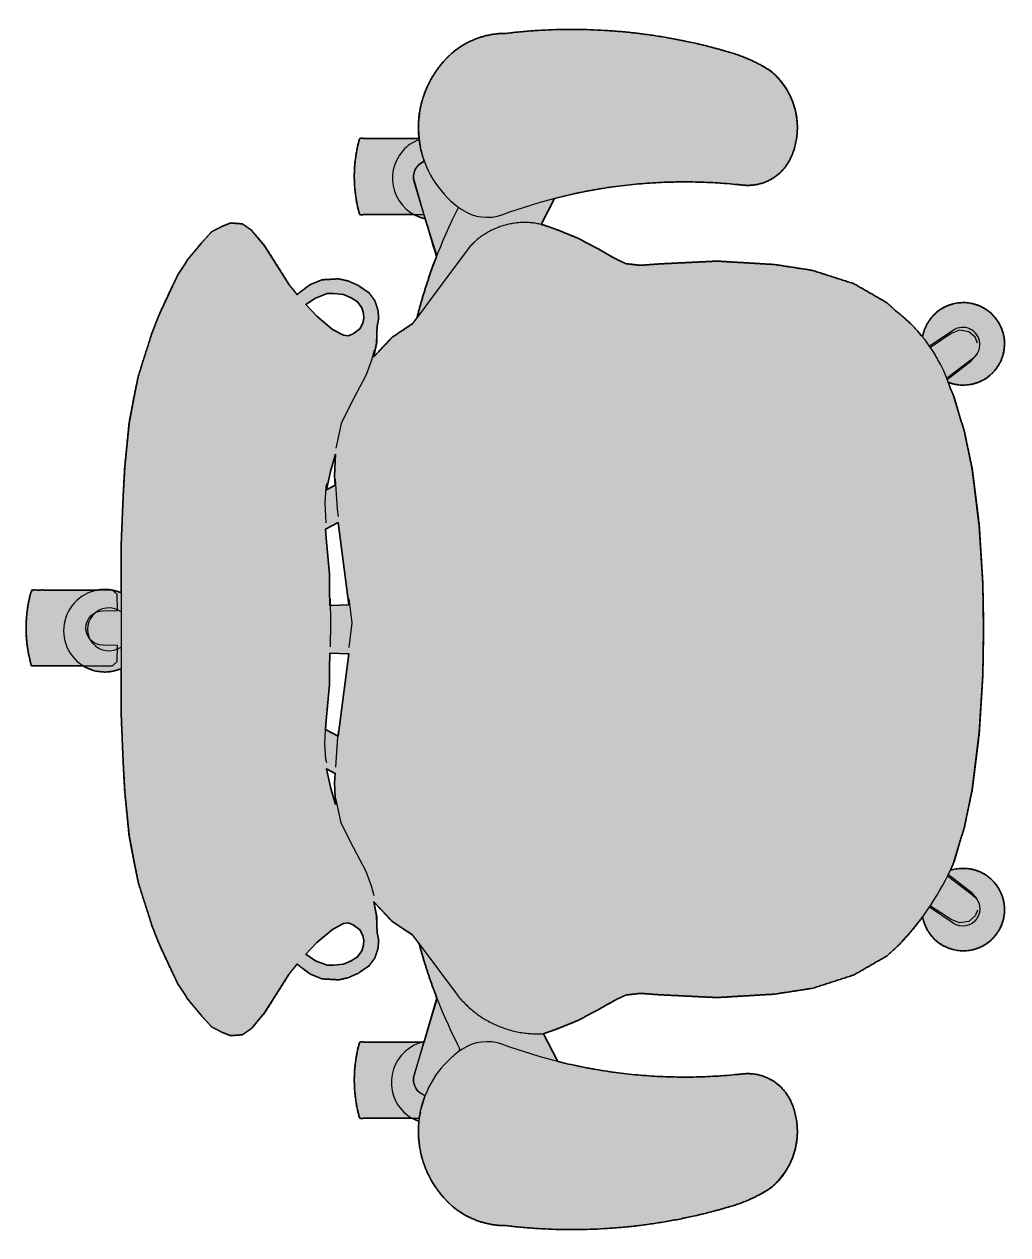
# Model space of a CAD drawing. Header units: millimetres. Extents: x 0 to 2114, y 0 to 2343.
# Drawn here: x 1297 to 1954, y 150 to 959 of the extents above; entities that cross this region are included whole.
import ezdxf

# ---------------------------------------------------------------- set-up
doc = ezdxf.new("R2010")
doc.units = ezdxf.units.MM
doc.layers.add('Blocks', color=7, linetype='Continuous')
doc.layers.add('Blocks$Fill', color=7, linetype='Continuous', true_color=0xffffff)
doc.layers.add('Blocks$Inner', color=7, linetype='Continuous', lineweight=25, true_color=0x007f00)
doc.layers.add('Blocks$Outline', color=7, linetype='Continuous', lineweight=35, true_color=0xff3f3f)

# ---------------------------------------------------------------- blocks, each defined once
blk = doc.blocks.new('Mirra 2 Office Chair Top')
at = {"layer": 'Blocks$Fill'}
h = blk.add_hatch(color=256, dxfattribs=at)
h.paths.add_polyline_path([(251.79, 51.33), (259.48, 53.21), (267.22, 54.92), (275, 56.46), (282.82, 57.82), (290.68, 59), (298.56, 60), (306.46, 60.83), (314.38, 61.48), (322.3, 61.94), (330.22, 62.23), (338.14, 62.34), (346.06, 62.27), (353.95, 62.02), (361.82, 61.59), (369.67, 60.99), (377.48, 60.21), (378.06, 60.15), (378.65, 60.1), (379.25, 60.07), (379.85, 60.04), (380.45, 60.02), (381.05, 60.02), (381.66, 60.03), (382.28, 60.05), (382.89, 60.08), (383.51, 60.12), (384.12, 60.18), (384.74, 60.25), (385.36, 60.33), (385.99, 60.42), (386.61, 60.52), (387.23, 60.64), (387.85, 60.77), (388.47, 60.92), (389.09, 61.08), (389.71, 61.25), (390.32, 61.43), (390.93, 61.62), (391.54, 61.83), (392.15, 62.05), (392.75, 62.29), (393.35, 62.54), (393.95, 62.79), (394.54, 63.07), (395.12, 63.35), (395.7, 63.65), (396.27, 63.95), (396.84, 64.27), (397.4, 64.6), (397.95, 64.95), (398.5, 65.3), (399.04, 65.66), (399.57, 66.04), (400.09, 66.43), (400.6, 66.82), (401.11, 67.23), (401.6, 67.64), (402.09, 68.06), (402.56, 68.5), (403.03, 68.94), (403.49, 69.39), (403.93, 69.85), (404.37, 70.31), (404.79, 70.78), (405.2, 71.26), (405.61, 71.75), (406, 72.24), (406.38, 72.74), (406.75, 73.24), (407.1, 73.75), (407.45, 74.26), (407.78, 74.77), (408.11, 75.29), (408.42, 75.82), (408.72, 76.34), (409, 76.87), (409.28, 77.41), (409.55, 77.94), (409.8, 78.48), (410.04, 79.01), (410.4, 79.86), (410.75, 80.71), (411.08, 81.58), (411.4, 82.46), (411.7, 83.35), (411.99, 84.25), (412.26, 85.16), (412.51, 86.07), (412.75, 87), (412.97, 87.94), (413.18, 88.89), (413.36, 89.84), (413.53, 90.8), (413.68, 91.77), (413.8, 92.74), (413.91, 93.72), (414.01, 94.71), (414.08, 95.7), (414.13, 96.69), (414.16, 97.69), (414.17, 98.69), (414.16, 99.7), (414.13, 100.7), (414.07, 101.71), (414, 102.71), (413.91, 103.72), (413.8, 104.72), (413.66, 105.73), (413.5, 106.73), (413.33, 107.73), (413.13, 108.73), (412.91, 109.72), (412.67, 110.7), (412.41, 111.68), (412.14, 112.66), (411.84, 113.63), (411.52, 114.59), (411.18, 115.54), (410.82, 116.49), (410.45, 117.43), (410.05, 118.35), (409.64, 119.27), (409.21, 120.18), (408.76, 121.07), (408.29, 121.95), (407.81, 122.83), (407.32, 123.69), (406.8, 124.53), (406.27, 125.36), (405.73, 126.18), (405.17, 126.99), (404.6, 127.78), (404.02, 128.56), (403.42, 129.32), (402.81, 130.06), (402.19, 130.79), (401.56, 131.51), (400.92, 132.21), (400.26, 132.89), (399.6, 133.55), (398.93, 134.2), (398.25, 134.84), (397.57, 135.45), (396.87, 136.05), (395.38, 137.04), (393.86, 138), (392.33, 138.93), (390.78, 139.83), (389.21, 140.71), (387.63, 141.55), (386.03, 142.37), (384.41, 143.16), (382.78, 143.91), (381.13, 144.64), (379.48, 145.33), (377.81, 146), (376.13, 146.63), (374.44, 147.23), (372.74, 147.8), (371.03, 148.33), (361.87, 150.98), (352.62, 153.4), (343.29, 155.59), (333.9, 157.53), (324.44, 159.23), (314.94, 160.69), (305.39, 161.9), (295.81, 162.87), (286.21, 163.58), (276.6, 164.05), (266.98, 164.26), (257.37, 164.23), (247.78, 163.94), (238.22, 163.41), (228.69, 162.63), (219.21, 161.61), (217.91, 161.61), (216.61, 161.57), (215.31, 161.5), (214, 161.39), (212.69, 161.26), (211.38, 161.09), (210.07, 160.89), (208.77, 160.66), (207.46, 160.4), (206.16, 160.1), (204.87, 159.77), (203.58, 159.41), (202.3, 159.02), (201.02, 158.59), (199.76, 158.14), (198.51, 157.65), (197.27, 157.13), (196.05, 156.58), (194.84, 156), (193.64, 155.4), (192.47, 154.76), (191.31, 154.1), (190.16, 153.41), (189.04, 152.69), (187.94, 151.95), (186.86, 151.18), (185.8, 150.39), (184.77, 149.58), (183.76, 148.75), (182.77, 147.89), (181.81, 147.02), (180.87, 146.12), (179.6, 144.85), (178.35, 143.53), (177.14, 142.17), (175.95, 140.76), (174.8, 139.32), (173.68, 137.84), (172.6, 136.32), (171.56, 134.76), (170.56, 133.17), (169.6, 131.55), (168.69, 129.89), (167.82, 128.2), (167, 126.49), (166.22, 124.75), (165.5, 122.98), (164.82, 121.19), (164.2, 119.38), (163.63, 117.56), (163.11, 115.72), (162.65, 113.86), (162.23, 112), (161.88, 110.12), (161.58, 108.24), (161.33, 106.36), (161.14, 104.47), (161, 102.59), (160.91, 100.71), (160.88, 98.83), (160.91, 96.97), (160.98, 95.11), (161.11, 93.26), (161.28, 91.43), (121.58, 91.43), (120.76, 88.35), (120.05, 85.23), (119.44, 82.07), (118.94, 78.89), (118.55, 75.68), (118.27, 72.45), (118.1, 69.22), (118.04, 65.97), (118.1, 62.73), (118.27, 59.5), (118.55, 56.27), (118.94, 53.06), (119.44, 49.88), (120.05, 46.72), (120.76, 43.6), (121.58, 40.52), (157.92, 40.52), (158.38, 40.28), (158.84, 40.04), (159.3, 39.81), (159.76, 39.59), (160.23, 39.39), (160.7, 39.19), (161.17, 39), (161.64, 38.82), (162.12, 38.64), (162.59, 38.48), (163.07, 38.33), (163.55, 38.18), (164.02, 38.05), (164.5, 37.92), (164.98, 37.81), (165.46, 37.7), (172.95, 12.48), (169.26, 2.44), (165.88, -7.69), (162.8, -17.92), (160.04, -28.22), (156.77, -32.6), (143.25, -41.57), (131.08, -54.53), (132.99, -45.35), (133.27, -34.46), (134.35, -28.93), (133.92, -23.5), (131.75, -16.88), (128.14, -12.08), (120.33, -6.68), (113.79, -3.81), (107.5, -2.45), (96.48, -3.11), (88.67, -6.25), (86.63, -7.83), (79.81, -12.95), (74.34, -5.97), (58.11, 19.69), (49.55, 29.87), (43.21, 34.29), (35.39, 34.88), (29.78, 32.67), (22.7, 28.98), (16.19, 21.88), (6.87, 10.62), (0, 0), (-4.66, -9.71), (-12.44, -26.54), (-17.19, -38.69), (-26.29, -67.43), (-29.38, -82.53), (-32.48, -99.08), (-35.36, -128.04), (-36.43, -148.07), (-37.71, -179.18), (-37.85, -205.39), (-37.83, -212.28), (-38.49, -212.01), (-39.15, -211.76), (-39.83, -211.52), (-40.52, -211.3), (-41.21, -211.1), (-41.92, -210.91), (-42.63, -210.74), (-43.35, -210.59), (-43.47, -210.47), (-44.03, -210.47), (-44.59, -210.38), (-45.16, -210.3), (-45.73, -210.23), (-46.31, -210.18), (-46.88, -210.14), (-47.46, -210.11), (-48.04, -210.09), (-48.62, -210.08), (-49.2, -210.09), (-49.78, -210.1), (-50.36, -210.13), (-50.94, -210.18), (-51.52, -210.23), (-52.09, -210.3), (-52.67, -210.38), (-53.24, -210.47), (-97.62, -210.47), (-98.06, -212), (-98.47, -213.53), (-98.86, -215.08), (-99.22, -216.64), (-99.55, -218.21), (-99.85, -219.79), (-100.13, -221.37), (-100.37, -222.97), (-100.59, -224.56), (-100.78, -226.17), (-100.94, -227.78), (-101.07, -229.39), (-101.18, -231), (-101.25, -232.62), (-101.29, -234.24), (-101.31, -235.86), (-101.29, -237.48), (-101.25, -239.1), (-101.18, -240.72), (-101.07, -242.34), (-100.94, -243.95), (-100.78, -245.56), (-100.59, -247.16), (-100.37, -248.76), (-100.13, -250.35), (-99.85, -251.94), (-99.55, -253.51), (-99.22, -255.08), (-98.86, -256.64), (-98.47, -258.19), (-98.06, -259.73), (-97.62, -261.26), (-63, -261.26), (-62.32, -261.66), (-61.62, -262.05), (-60.9, -262.42), (-60.17, -262.77), (-59.43, -263.09), (-58.67, -263.4), (-57.91, -263.69), (-57.13, -263.95), (-56.34, -264.2), (-55.54, -264.41), (-54.73, -264.61), (-53.92, -264.78), (-53.1, -264.93), (-52.27, -265.05), (-51.44, -265.15), (-50.61, -265.22), (-49.78, -265.27), (-48.95, -265.29), (-48.11, -265.29), (-47.28, -265.26), (-46.45, -265.21), (-45.63, -265.13), (-44.81, -265.03), (-44, -264.9), (-43.19, -264.75), (-42.4, -264.58), (-41.61, -264.38), (-40.83, -264.17), (-40.06, -263.93), (-39.31, -263.67), (-38.57, -263.39), (-37.84, -263.09), (-37.71, -294.33), (-36.43, -325.44), (-35.36, -345.48), (-32.48, -374.43), (-29.38, -390.99), (-26.29, -406.09), (-17.19, -434.83), (-12.44, -446.97), (-4.66, -463.8), (0, -473.52), (6.87, -484.13), (16.19, -495.4), (22.7, -502.5), (29.78, -506.18), (35.39, -508.39), (43.21, -507.8), (49.55, -503.38), (58.11, -493.21), (74.34, -467.55), (79.81, -460.57), (86.63, -465.69), (88.67, -467.26), (96.48, -470.41), (107.5, -471.07), (113.79, -469.71), (120.33, -466.84), (128.14, -461.44), (131.75, -456.63), (133.92, -450.01), (134.35, -444.59), (133.27, -439.05), (132.99, -428.17), (131.08, -418.99), (143.25, -431.95), (156.77, -440.91), (161.35, -447.05), (161.43, -447.17), (164.03, -456.32), (166.87, -465.42), (169.96, -474.44), (173.29, -483.37), (164.64, -512.49), (163.87, -512.67), (121.58, -512.67), (120.76, -515.75), (120.05, -518.87), (119.44, -522.03), (118.94, -525.21), (118.55, -528.42), (118.27, -531.64), (118.1, -534.88), (118.04, -538.12), (118.1, -541.36), (118.27, -544.6), (118.55, -547.82), (118.94, -551.03), (119.44, -554.22), (120.05, -557.37), (120.76, -560.49), (121.58, -563.58), (156.71, -563.58), (157.26, -563.87), (157.82, -564.15), (158.38, -564.41), (158.94, -564.66), (159.51, -564.9), (160.09, -565.12), (160.66, -565.33), (161.24, -565.52), (161.08, -567.34), (160.96, -569.18), (160.9, -571.03), (160.89, -572.88), (160.92, -574.75), (161.02, -576.62), (161.16, -578.49), (161.36, -580.36), (161.61, -582.23), (161.92, -584.1), (162.28, -585.96), (162.7, -587.82), (163.16, -589.66), (163.69, -591.49), (164.26, -593.3), (164.88, -595.09), (165.56, -596.87), (166.28, -598.62), (167.06, -600.35), (167.88, -602.05), (168.74, -603.73), (169.66, -605.38), (170.61, -606.99), (171.61, -608.57), (172.64, -610.12), (173.72, -611.62), (174.83, -613.1), (175.98, -614.53), (177.16, -615.92), (178.36, -617.28), (179.6, -618.59), (180.87, -619.86), (181.81, -620.75), (182.77, -621.63), (183.76, -622.48), (184.77, -623.32), (185.8, -624.13), (186.86, -624.92), (187.94, -625.68), (189.04, -626.43), (190.16, -627.14), (191.31, -627.83), (192.47, -628.5), (193.64, -629.13), (194.84, -629.74), (196.05, -630.32), (197.27, -630.87), (198.51, -631.38), (199.76, -631.87), (201.02, -632.33), (202.3, -632.75), (203.58, -633.15), (204.87, -633.51), (206.16, -633.84), (207.46, -634.13), (208.77, -634.4), (210.07, -634.63), (211.38, -634.83), (212.69, -634.99), (214, -635.13), (215.31, -635.23), (216.61, -635.3), (217.91, -635.34), (219.21, -635.35), (228.69, -636.37), (238.22, -637.14), (247.78, -637.68), (257.37, -637.96), (266.98, -638), (276.6, -637.78), (286.21, -637.32), (295.81, -636.6), (305.39, -635.64), (314.94, -634.43), (324.44, -632.97), (333.9, -631.26), (343.29, -629.32), (352.62, -627.14), (361.87, -624.72), (371.03, -622.07), (372.74, -621.53), (374.44, -620.96), (376.13, -620.36), (377.81, -619.73), (379.48, -619.07), (381.13, -618.37), (382.78, -617.65), (384.41, -616.89), (386.03, -616.1), (387.63, -615.29), (389.21, -614.44), (390.78, -613.57), (392.33, -612.66), (393.86, -611.73), (395.38, -610.77), (396.87, -609.79), (397.57, -609.19), (398.25, -608.57), (398.93, -607.94), (399.6, -607.29), (400.26, -606.62), (400.92, -605.94), (401.56, -605.24), (402.19, -604.53), (402.81, -603.8), (403.42, -603.05), (404.02, -602.29), (404.6, -601.51), (405.17, -600.72), (405.73, -599.92), (406.27, -599.1), (406.8, -598.27), (407.32, -597.42), (407.81, -596.56), (408.29, -595.69), (408.76, -594.81), (409.21, -593.91), (409.64, -593), (410.05, -592.09), (410.45, -591.16), (410.82, -590.22), (411.18, -589.28), (411.52, -588.32), (411.84, -587.36), (412.14, -586.39), (412.41, -585.42), (412.67, -584.44), (412.91, -583.45), (413.13, -582.46), (413.33, -581.46), (413.5, -580.46), (413.66, -579.46), (413.8, -578.46), (413.91, -577.45), (414, -576.45), (414.07, -575.44), (414.13, -574.43), (414.16, -573.43), (414.17, -572.43), (414.16, -571.43), (414.13, -570.43), (414.08, -569.43), (414.01, -568.44), (413.91, -567.46), (413.8, -566.48), (413.68, -565.5), (413.53, -564.53), (413.36, -563.57), (413.18, -562.62), (412.97, -561.67), (412.75, -560.74), (412.51, -559.81), (412.26, -558.89), (411.99, -557.98), (411.7, -557.08), (411.4, -556.19), (411.08, -555.31), (410.75, -554.45), (410.4, -553.59), (410.04, -552.75), (409.8, -552.21), (409.55, -551.67), (409.28, -551.14), (409, -550.61), (408.72, -550.08), (408.42, -549.55), (408.11, -549.03), (407.78, -548.51), (407.45, -547.99), (407.1, -547.48), (406.75, -546.97), (406.38, -546.47), (406, -545.97), (405.61, -545.48), (405.2, -545), (404.79, -544.52), (404.37, -544.04), (403.93, -543.58), (403.49, -543.12), (403.03, -542.67), (402.56, -542.23), (402.09, -541.8), (401.6, -541.37), (401.11, -540.96), (400.6, -540.55), (400.09, -540.16), (399.57, -539.77), (399.04, -539.4), (398.5, -539.03), (397.95, -538.68), (397.4, -538.34), (396.84, -538.01), (396.27, -537.69), (395.7, -537.38), (395.12, -537.08), (394.54, -536.8), (393.95, -536.53), (393.35, -536.27), (392.75, -536.02), (392.15, -535.79), (391.54, -535.57), (390.93, -535.36), (390.32, -535.16), (389.71, -534.98), (389.09, -534.81), (388.47, -534.65), (387.85, -534.51), (387.23, -534.38), (386.61, -534.26), (385.99, -534.15), (385.36, -534.06), (384.74, -533.98), (384.12, -533.91), (383.51, -533.86), (382.89, -533.81), (382.28, -533.78), (381.66, -533.76), (381.05, -533.75), (380.45, -533.76), (379.85, -533.77), (379.25, -533.8), (378.65, -533.84), (378.06, -533.89), (377.48, -533.95), (369.8, -534.71), (362.1, -535.31), (354.37, -535.73), (346.61, -535.99), (338.85, -536.07), (331.07, -535.98), (323.28, -535.72), (315.5, -535.29), (307.72, -534.68), (299.96, -533.9), (292.21, -532.94), (284.49, -531.82), (276.8, -530.52), (269.14, -529.05), (261.53, -527.41), (253.96, -525.61), (244.5, -507.05), (252.68, -504.24), (267.12, -498.4), (281.1, -491.03), (293.23, -484.12), (299.53, -481.21), (309.3, -480.1), (321.84, -481.04), (360.41, -482.92), (398.95, -480.63), (424.25, -476.72), (451.9, -467.82), (474.08, -455.02), (481.39, -448.33), (485.74, -443.71), (489.94, -438.92), (493.98, -433.99), (497.86, -428.92), (497.95, -429.4), (498.05, -429.89), (498.16, -430.37), (498.27, -430.86), (498.4, -431.35), (498.54, -431.83), (498.69, -432.32), (498.84, -432.81), (499.01, -433.29), (499.19, -433.78), (499.37, -434.26), (499.57, -434.74), (499.77, -435.22), (499.99, -435.69), (500.21, -436.17), (500.45, -436.64), (500.69, -437.11), (500.95, -437.57), (501.21, -438.03), (501.48, -438.49), (501.76, -438.94), (502.06, -439.39), (502.36, -439.83), (502.67, -440.27), (502.99, -440.7), (503.31, -441.13), (503.65, -441.55), (504, -441.96), (504.35, -442.37), (504.71, -442.77), (505.08, -443.16), (505.46, -443.55), (505.84, -443.93), (506.23, -444.3), (506.63, -444.66), (507.04, -445.02), (507.45, -445.37), (507.87, -445.71), (508.29, -446.04), (508.72, -446.36), (509.16, -446.67), (509.6, -446.97), (510.04, -447.27), (510.49, -447.55), (510.95, -447.83), (511.41, -448.09), (511.87, -448.35), (512.34, -448.6), (512.81, -448.84), (513.28, -449.06), (513.76, -449.28), (514.23, -449.49), (514.71, -449.69), (515.19, -449.88), (515.68, -450.05), (516.16, -450.22), (516.65, -450.38), (517.13, -450.53), (517.62, -450.67), (518.1, -450.8), (518.59, -450.92), (519.08, -451.04), (519.56, -451.14), (520.05, -451.23), (520.53, -451.32), (521.02, -451.39), (521.51, -451.46), (522.01, -451.52), (522.51, -451.57), (523.02, -451.61), (523.52, -451.64), (524.03, -451.67), (524.55, -451.68), (525.06, -451.68), (525.58, -451.68), (526.1, -451.66), (526.62, -451.64), (527.14, -451.6), (527.66, -451.56), (528.19, -451.5), (528.71, -451.43), (529.23, -451.36), (529.76, -451.27), (530.28, -451.18), (530.8, -451.07), (531.32, -450.95), (531.84, -450.82), (532.36, -450.69), (532.88, -450.54), (533.39, -450.38), (533.9, -450.21), (534.41, -450.03), (534.92, -449.84), (535.42, -449.65), (535.92, -449.44), (536.41, -449.22), (536.9, -448.99), (537.38, -448.75), (537.86, -448.51), (538.34, -448.25), (538.81, -447.99), (539.27, -447.71), (539.73, -447.43), (540.18, -447.14), (540.63, -446.84), (541.06, -446.53), (541.5, -446.22), (541.92, -445.89), (542.34, -445.56), (542.75, -445.23), (543.15, -444.88), (543.54, -444.53), (543.93, -444.17), (544.31, -443.81), (544.68, -443.44), (545.04, -443.07), (545.39, -442.69), (545.74, -442.3), (546.07, -441.91), (546.4, -441.52), (546.72, -441.12), (547.03, -440.71), (547.33, -440.31), (547.62, -439.9), (547.91, -439.48), (548.18, -439.07), (548.45, -438.65), (548.7, -438.23), (548.95, -437.8), (549.19, -437.37), (549.43, -436.93), (549.66, -436.49), (549.88, -436.03), (550.09, -435.58), (550.3, -435.11), (550.5, -434.64), (550.69, -434.17), (550.88, -433.68), (551.05, -433.2), (551.22, -432.71), (551.38, -432.21), (551.52, -431.71), (551.66, -431.2), (551.79, -430.69), (551.92, -430.18), (552.03, -429.66), (552.13, -429.14), (552.22, -428.62), (552.3, -428.09), (552.38, -427.56), (552.44, -427.03), (552.49, -426.5), (552.53, -425.96), (552.56, -425.42), (552.58, -424.89), (552.59, -424.35), (552.59, -423.81), (552.58, -423.27), (552.56, -422.73), (552.53, -422.19), (552.48, -421.65), (552.43, -421.11), (552.37, -420.58), (552.29, -420.04), (552.21, -419.51), (552.11, -418.98), (552.01, -418.45), (551.89, -417.93), (551.77, -417.41), (551.63, -416.89), (551.49, -416.38), (551.33, -415.87), (551.17, -415.36), (551, -414.86), (550.82, -414.36), (550.62, -413.87), (550.42, -413.38), (550.22, -412.9), (550, -412.43), (549.77, -411.96), (549.54, -411.49), (549.3, -411.03), (549.05, -410.58), (548.8, -410.14), (548.53, -409.7), (548.26, -409.27), (547.99, -408.85), (547.71, -408.43), (547.42, -408.02), (547.12, -407.62), (546.82, -407.22), (546.52, -406.84), (546.21, -406.45), (545.89, -406.08), (545.56, -405.7), (545.22, -405.33), (544.87, -404.97), (544.52, -404.6), (544.16, -404.25), (543.78, -403.9), (543.41, -403.55), (543.02, -403.21), (542.62, -402.88), (542.22, -402.55), (541.81, -402.23), (541.39, -401.91), (540.97, -401.61), (540.54, -401.31), (540.1, -401.01), (539.65, -400.73), (539.2, -400.45), (538.74, -400.18), (538.28, -399.92), (537.8, -399.67), (537.33, -399.43), (536.85, -399.19), (536.36, -398.97), (535.87, -398.75), (535.37, -398.54), (534.87, -398.34), (534.36, -398.16), (533.85, -397.98), (533.34, -397.81), (532.82, -397.65), (532.3, -397.5), (531.78, -397.37), (531.26, -397.24), (530.73, -397.12), (530.2, -397.02), (529.67, -396.92), (529.14, -396.83), (528.61, -396.76), (528.08, -396.69), (527.55, -396.64), (527.01, -396.6), (526.48, -396.56), (525.95, -396.54), (525.42, -396.53), (524.89, -396.52), (524.36, -396.53), (523.84, -396.55), (523.31, -396.58), (522.79, -396.61), (522.27, -396.66), (521.76, -396.72), (521.24, -396.78), (520.73, -396.86), (520.23, -396.94), (519.73, -397.04), (519.23, -397.14), (518.73, -397.25), (518.25, -397.37), (517.76, -397.49), (517.28, -397.63), (516.81, -397.77), (516.34, -397.92), (516.57, -397.43), (518.37, -393.59), (525.8, -368.87), (531.05, -343.85), (535.75, -305.68), (538.1, -267.22), (538.62, -236.76), (538.1, -206.29), (535.75, -167.83), (531.05, -129.66), (525.8, -104.65), (518.37, -79.93), (516.35, -75.61), (516.06, -74.72), (514.99, -71.61), (515.45, -71.79), (515.92, -71.96), (516.4, -72.12), (516.88, -72.27), (517.37, -72.42), (517.86, -72.56), (518.36, -72.68), (518.86, -72.8), (519.37, -72.91), (519.88, -73.02), (520.4, -73.11), (520.92, -73.19), (521.44, -73.27), (521.96, -73.33), (522.49, -73.38), (523.02, -73.43), (523.56, -73.46), (524.09, -73.48), (524.63, -73.5), (525.17, -73.5), (525.71, -73.49), (526.25, -73.47), (526.79, -73.44), (527.33, -73.4), (527.87, -73.35), (528.41, -73.29), (528.95, -73.22), (529.49, -73.13), (530.03, -73.04), (530.57, -72.93), (531.1, -72.82), (531.63, -72.69), (532.16, -72.56), (532.69, -72.41), (533.21, -72.25), (533.73, -72.08), (534.25, -71.91), (534.76, -71.72), (535.27, -71.52), (535.77, -71.31), (536.27, -71.1), (536.76, -70.87), (537.25, -70.64), (537.73, -70.39), (538.21, -70.14), (538.67, -69.88), (539.14, -69.61), (539.59, -69.33), (540.04, -69.04), (540.49, -68.75), (540.92, -68.45), (541.35, -68.14), (541.77, -67.83), (542.18, -67.5), (542.59, -67.18), (542.98, -66.84), (543.37, -66.5), (543.75, -66.16), (544.12, -65.8), (544.49, -65.45), (544.84, -65.09), (545.19, -64.72), (545.53, -64.35), (545.86, -63.98), (546.18, -63.6), (546.5, -63.21), (546.81, -62.82), (547.12, -62.41), (547.42, -62), (547.71, -61.58), (548, -61.16), (548.28, -60.73), (548.56, -60.29), (548.82, -59.84), (549.08, -59.38), (549.33, -58.92), (549.58, -58.46), (549.81, -57.98), (550.04, -57.5), (550.26, -57.02), (550.47, -56.53), (550.67, -56.03), (550.86, -55.53), (551.05, -55.02), (551.22, -54.51), (551.38, -54), (551.54, -53.48), (551.68, -52.95), (551.81, -52.42), (551.94, -51.89), (552.05, -51.36), (552.15, -50.82), (552.25, -50.29), (552.33, -49.75), (552.4, -49.2), (552.46, -48.66), (552.51, -48.12), (552.54, -47.57), (552.57, -47.02), (552.59, -46.48), (552.59, -45.93), (552.59, -45.39), (552.57, -44.84), (552.55, -44.3), (552.51, -43.76), (552.46, -43.22), (552.4, -42.68), (552.33, -42.14), (552.26, -41.61), (552.17, -41.08), (552.07, -40.56), (551.96, -40.03), (551.84, -39.51), (551.71, -39), (551.57, -38.49), (551.43, -37.98), (551.27, -37.48), (551.11, -36.98), (550.93, -36.49), (550.75, -36.01), (550.56, -35.53), (550.36, -35.05), (550.16, -34.58), (549.94, -34.12), (549.72, -33.67), (549.49, -33.22), (549.26, -32.77), (549.02, -32.34), (548.77, -31.91), (548.51, -31.48), (548.24, -31.05), (547.97, -30.63), (547.68, -30.21), (547.38, -29.79), (547.08, -29.37), (546.77, -28.96), (546.44, -28.56), (546.11, -28.16), (545.77, -27.76), (545.42, -27.37), (545.06, -26.98), (544.7, -26.6), (544.32, -26.22), (543.94, -25.85), (543.54, -25.49), (543.14, -25.14), (542.74, -24.79), (542.32, -24.44), (541.9, -24.11), (541.47, -23.78), (541.03, -23.46), (540.58, -23.15), (540.13, -22.85), (539.67, -22.56), (539.21, -22.27), (538.74, -21.99), (538.26, -21.73), (537.78, -21.47), (537.29, -21.22), (536.8, -20.98), (536.3, -20.75), (535.8, -20.54), (535.3, -20.33), (534.79, -20.13), (534.27, -19.94), (533.76, -19.76), (533.24, -19.59), (532.72, -19.44), (532.2, -19.29), (531.67, -19.15), (531.15, -19.03), (530.62, -18.91), (530.09, -18.81), (529.56, -18.72), (529.03, -18.63), (528.5, -18.56), (527.97, -18.5), (527.45, -18.45), (526.92, -18.4), (526.39, -18.37), (525.87, -18.35), (525.34, -18.34), (524.82, -18.34), (524.31, -18.35), (523.79, -18.37), (523.28, -18.39), (522.77, -18.43), (522.26, -18.48), (521.76, -18.53), (521.26, -18.6), (520.76, -18.67), (520.27, -18.75), (519.78, -18.84), (519.29, -18.94), (518.8, -19.05), (518.3, -19.17), (517.81, -19.3), (517.32, -19.43), (516.83, -19.58), (516.33, -19.74), (515.84, -19.91), (515.35, -20.09), (514.87, -20.27), (514.38, -20.47), (513.89, -20.68), (513.41, -20.9), (512.93, -21.13), (512.46, -21.36), (511.98, -21.61), (511.51, -21.87), (511.05, -22.14), (510.59, -22.41), (510.13, -22.7), (509.68, -23), (509.23, -23.3), (508.79, -23.62), (508.35, -23.94), (507.92, -24.28), (507.49, -24.62), (507.08, -24.97), (506.67, -25.33), (506.26, -25.7), (505.86, -26.07), (505.47, -26.45), (505.09, -26.85), (504.72, -27.24), (504.35, -27.65), (503.99, -28.06), (503.64, -28.48), (503.3, -28.91), (502.97, -29.34), (502.65, -29.78), (502.34, -30.22), (502.03, -30.67), (501.74, -31.12), (501.45, -31.58), (501.18, -32.05), (500.91, -32.51), (500.66, -32.98), (500.41, -33.46), (500.17, -33.93), (499.95, -34.41), (499.73, -34.9), (499.53, -35.38), (499.33, -35.87), (499.14, -36.36), (498.97, -36.85), (498.8, -37.34), (498.65, -37.83), (498.5, -38.33), (498.36, -38.82), (498.24, -39.31), (498.12, -39.8), (498.01, -40.3), (497.92, -40.79), (497.83, -41.28), (495.65, -38.69), (494.02, -36.85), (492.34, -35.04), (490.62, -33.28), (488.86, -31.56), (486.66, -29.51), (484.41, -27.54), (482.11, -25.64), (479.77, -23.82), (474.08, -18.49), (451.9, -5.69), (424.25, 3.21), (398.95, 7.11), (360.41, 9.4), (321.84, 7.52), (309.3, 6.58), (299.53, 7.69), (293.23, 10.61), (281.1, 17.52), (267.12, 24.89), (252.68, 30.72), (244.45, 33.55), (242.92, 33.93)], flags=0)
h.paths.add_polyline_path([(105.45, -353.82), (102.25, -342.24), (99.45, -330.02), (105.35, -333.05), (104.91, -339.43)], flags=0)
h.paths.add_polyline_path([(98.88, -303.81), (99.2, -297.75), (101.56, -273.66), (101.56, -262.86), (101.73, -252.69), (114.32, -253.12), (107.36, -308.16)], flags=0)
h.paths.add_polyline_path([(105.45, -119.69), (104.91, -134.08), (105.35, -140.47), (99.45, -143.49), (102.25, -131.28)], flags=0)
h.paths.add_polyline_path([(98.88, -169.7), (107.36, -165.36), (114.32, -220.4), (101.73, -220.83), (101.56, -210.65), (101.56, -199.86), (99.2, -175.77)], flags=0)
h.paths.add_polyline_path([(92.1, -15.27), (99.82, -12.35), (104.46, -12.23), (110.87, -12.94), (115.98, -15.2), (120.13, -17.93), (122.98, -21.85), (124.17, -25.53), (124.41, -28.73), (123.7, -32.17), (121.68, -35.85), (117.4, -39.29), (113.84, -40.48), (110.75, -40.01), (103.51, -36.21), (92.94, -27.42), (85.74, -19.67)], flags=0)
h.paths.add_polyline_path([(92.1, -458.25), (85.74, -453.84), (92.94, -446.09), (103.51, -437.31), (110.75, -433.51), (113.84, -433.03), (117.4, -434.22), (121.68, -437.66), (123.7, -441.34), (124.41, -444.79), (124.17, -447.99), (122.98, -451.67), (120.13, -455.59), (115.98, -458.32), (110.87, -460.57), (104.46, -461.28), (99.82, -461.17)], flags=0)
at = {"layer": 'Blocks$Inner'}
for p, q in [((161.28, 91.43), (121.58, 91.43)), ((172.95, 12.48), (158.13, 62.37)), ((242.92, 33.93), (251.79, 51.33)), ((121.58, 40.52), (164.59, 40.52)), ((518.3, -36.88), (502.41, -47.57)), ((514.58, -68.46), (531.15, -55.67)), ((514.58, -401.56), (531.15, -414.35)), ((518.3, -433.14), (502.41, -422.45)), ((158.1, -534.85), (173.53, -483.98)), ((164.53, -512.88), (173.29, -483.37)), ((244.5, -507.05), (253.96, -525.61)), ((188.23, -518.77), (188.67, -517.55))]:
    blk.add_line(p, q, dxfattribs=at)
for points in [[(158.2, 62.39), (164.59, 40.52), (173.12, 12.9)], [(195.53, 19.31), (176.55, -6.11), (161.35, -26.46), (156.77, -32.6), (143.25, -41.57), (131.08, -54.53), (132.99, -45.35), (133.27, -34.46), (134.35, -28.93), (133.92, -23.5), (131.75, -16.88), (128.14, -12.08), (120.33, -6.68), (113.79, -3.81), (107.5, -2.45), (96.48, -3.11), (88.67, -6.25), (86.63, -7.83), (79.81, -12.95), (74.34, -5.97), (58.11, 19.69), (49.55, 29.87), (43.21, 34.29), (35.39, 34.88), (29.78, 32.67), (22.7, 28.98), (16.19, 21.88), (6.87, 10.62), (0, 0), (-4.66, -9.71), (-12.44, -26.54), (-17.19, -38.69), (-26.29, -67.43), (-29.38, -82.53), (-32.48, -99.08), (-35.36, -128.04), (-36.43, -148.07), (-37.71, -179.18), (-37.85, -205.39), (-37.8, -224.95), (-37.8, -248.57), (-37.85, -268.13), (-37.71, -294.33), (-36.43, -325.44), (-35.36, -345.48), (-32.48, -374.43), (-29.38, -390.99), (-26.29, -406.09), (-17.19, -434.83), (-12.44, -446.97), (-4.66, -463.8), (0, -473.52), (6.87, -484.13), (16.19, -495.4), (22.7, -502.5), (29.78, -506.18), (35.39, -508.39), (43.21, -507.8), (49.55, -503.38), (58.11, -493.21), (74.34, -467.55), (79.81, -460.57), (86.63, -465.69), (88.67, -467.26), (96.48, -470.41), (107.5, -471.07), (113.79, -469.71), (120.33, -466.84), (128.14, -461.44), (131.75, -456.63), (133.92, -450.01), (134.35, -444.59), (133.27, -439.05), (132.99, -428.17), (131.08, -418.99), (143.25, -431.95), (156.77, -440.91), (161.35, -447.05), (185.63, -479.58)], [(479.77, -23.82), (474.08, -18.49), (451.9, -5.69), (424.25, 3.21), (398.95, 7.11), (360.41, 9.4), (321.84, 7.52), (309.3, 6.58), (299.53, 7.69), (293.23, 10.61), (281.1, 17.52), (267.12, 24.89), (252.68, 30.72), (244.45, 33.55)], [(534.62, -45.36), (533.06, -41.46), (528.66, -37.79), (522.44, -36.85), (516.99, -39.05), (503.16, -48.45)], [(131.35, -50.31), (129.57, -56.85), (126.05, -66.7), (115.59, -86.51), (109.37, -99.13), (106.18, -113.6), (105.64, -115.56)], [(514.35, -69.8), (530.17, -57.59), (534.47, -52.51)], [(516.57, -397.43), (518.37, -393.59), (525.8, -368.87), (531.05, -343.85), (535.75, -305.68), (538.1, -267.22), (538.62, -236.76), (538.1, -206.29), (535.75, -167.83), (531.05, -129.66), (525.8, -104.65), (518.37, -79.93), (516.35, -75.61)], [(107.54, -161.23), (106.92, -156.33), (105.54, -136.34)], [(99.64, -139.37), (99.1, -141.73), (98.36, -152.09), (99.07, -165.58)], [(-49.98, -224.46), (-40.23, -224.21), (-40.48, -213.54), (-43.47, -210.47), (-97.62, -210.47)], [(101.91, -216.7), (102.18, -232.63), (101.91, -248.56)], [(114.51, -248.99), (116.55, -232.42), (114.51, -216.27)], [(-97.62, -261.26), (-43.47, -261.26), (-40.48, -258.19), (-40.23, -247.52), (-49.98, -247.27)], [(99.64, -325.89), (99.1, -323.53), (98.36, -313.17), (99.07, -299.68)], [(107.54, -304.03), (106.92, -308.93), (105.54, -328.92)], [(131.35, -414.95), (129.57, -408.41), (126.05, -398.56), (115.59, -378.75), (109.37, -366.13), (106.18, -351.66), (105.64, -349.7)], [(515.12, -400.56), (530.17, -412.17), (534.14, -416.87)], [(534.62, -424.4), (533.06, -428.31), (528.66, -431.97), (522.44, -432.92), (516.99, -430.72), (503.21, -421.82)], [(244.45, -507.07), (252.68, -504.24), (267.12, -498.4), (281.1, -491.03), (293.23, -484.12), (299.53, -481.21), (309.3, -480.1), (321.84, -481.04), (360.41, -482.92), (398.95, -480.63), (424.25, -476.72), (451.9, -467.82), (474.08, -455.02), (481.39, -448.33)], [(158.2, -534.54), (164.59, -512.67), (121.58, -512.67)], [(187.86, -519.04), (188.51, -517.24)], [(121.58, -563.58), (161.48, -563.58)], [(161.28, -563.58), (161.48, -563.58)]]:
    blk.add_lwpolyline(points, dxfattribs=at)
for points in [[(92.1, -15.27), (99.82, -12.35), (104.46, -12.23), (110.87, -12.94), (115.98, -15.2), (120.13, -17.93), (122.98, -21.85), (124.17, -25.53), (124.41, -28.73), (123.7, -32.17), (121.68, -35.85), (117.4, -39.29), (113.84, -40.48), (110.75, -40.01), (103.51, -36.21), (92.94, -27.42), (85.74, -19.67)], [(105.45, -119.69), (104.91, -134.08), (105.35, -140.47), (99.45, -143.49), (102.25, -131.28)], [(98.88, -169.7), (107.36, -165.36), (114.32, -220.4), (101.73, -220.83), (101.56, -210.65), (101.56, -199.86), (99.2, -175.77)], [(98.88, -303.81), (99.2, -297.75), (101.56, -273.66), (101.56, -262.86), (101.73, -252.69), (114.32, -253.12), (107.36, -308.16)], [(105.45, -353.82), (102.25, -342.24), (99.45, -330.02), (105.35, -333.05), (104.91, -339.43)], [(92.1, -458.25), (85.74, -453.84), (92.94, -446.09), (103.51, -437.31), (110.75, -433.51), (113.84, -433.03), (117.4, -434.22), (121.68, -437.66), (123.7, -441.34), (124.41, -444.79), (124.17, -447.99), (122.98, -451.67), (120.13, -455.59), (115.98, -458.32), (110.87, -460.57), (104.46, -461.28), (99.82, -461.17)]]:
    blk.add_lwpolyline(points, close=True, dxfattribs=at)
for centre, radius, start, end in [((263.54, -205.99), 370.27, 73.12388, 96.87612), ((218.91, 107.16), 54.46, 89.68575, 134.31425), ((227.19, 98.68), 66.3, 134.31425, 191.69676), ((343.05, 56.1), 96.38, 56.0521, 73.12388), ((365.17, 98.7), 48.99, 336.31425, 49.68575), ((211.46, 65.97), 93.42, 164.18887, 195.81113), ((169.96, 66.03), 25.94, 109.28607, 138.52629), ((171.32, 64.83), 27.76, 138.52629, 257.82167), ((227.19, 98.68), 66.3, 192.5021, 235.68575), ((168.52, 65.86), 10.88, 109.72027, 198.59267), ((380.97, 91.77), 31.75, 263.68575, 336.31425), ((504.39, -115.1), 355.15, 153.11812, 165.84001), ((206.81, 68.83), 30.16, 235.68575, 290.31425), ((416.51, -107.3), 104.75, 18.12526, 52.84969), ((525.01, -45.92), 27.58, 248.68229, 170.3158), ((416.51, -107.3), 104.75, 40.92536, 46.31622), ((524.73, -46.27), 11.38, 304.35492, 124.35492), ((416.51, -107.3), 104.75, 29.39817, 34.73597), ((416.51, -107.3), 104.75, 17.61119, 23.13734), ((-48.63, -237.69), 27.61, 66.94129, 293.05871), ((-12.06, -235.86), 89.24, 163.46762, 196.53238), ((-45.94, -236.76), 14.34, 55.42515, 304.57485), ((525.01, -424.1), 27.58, 190.05042, 108.33641), ((348.1, -318.62), 185.99, 315.77892, 334.92877), ((504.39, -354.92), 355.15, 195.03604, 207.37282), ((211.46, -538.12), 93.42, 164.18887, 195.81113), ((170.52, -539.61), 27.76, 101.68495, 221.47371), ((227.19, -572.42), 66.3, 124.31425, 167.15948), ((206.81, -542.56), 30.16, 69.68575, 124.31425), ((168.84, -538.66), 28.12, 45.62028, 46.05333), ((380.97, -565.5), 31.75, 23.68575, 96.31425), ((169.16, -540.82), 25.94, 221.47371, 252.22549), ((365.17, -572.43), 48.99, 310.31425, 23.68575), ((227.19, -572.42), 66.3, 168.59376, 225.68575), ((343.05, -529.84), 96.38, 286.87612, 303.9479), ((218.91, -580.89), 54.46, 225.68575, 270.31425), ((263.54, -267.74), 370.27, 263.12388, 286.87612)]:
    blk.add_arc(centre, radius, start, end, dxfattribs=at)
at = {"layer": 'Blocks$Inner', "extrusion": (0, 0, -1)}
for centre, radius, start, end in [((-227.19, 98.68), 66.3, 340.09257, 353.72071), ((-168.95, 65.59), 11.29, 343.45644, 68.6602), ((-338.94, -288.07), 350.41, 69.68575, 96.31425), ((49.98, -235.86), 11.4, 270, 90), ((-524.73, -423.75), 11.38, 124.35492, 304.35492), ((-338.94, -185.66), 350.41, 263.68575, 290.31425), ((-169.09, -537.73), 11.35, 291.3398, 14.6602), ((-168.52, -538.01), 10.88, 286.78174, 18.59267), ((-227.19, -572.42), 66.3, 7.66135, 21.21132), ((-169.07, -537.44), 11.62, 288.60478, 290.74876)]:
    blk.add_arc(centre, radius, start, end, dxfattribs=at)
at = {"layer": 'Blocks$Inner'}
for points, weights in [([(244.45, 33.55), (215.72, 41.13), (195.53, 19.31)], [1, 0.85723688709, 1]), ([(185.63, -479.58), (207.67, -509.1), (244.45, -507.07)], [1, 0.881250070019, 1])]:
    blk.add_rational_spline(points, weights, degree=2, dxfattribs=at)
at = {"layer": 'Blocks$Outline'}
for points in [[(242.92, 33.93), (251.79, 51.33)], [(173.29, -483.37), (164.64, -512.49)], [(253.96, -525.61), (244.5, -507.05)]]:
    blk.add_lwpolyline(points, dxfattribs=at)
for points in [[(92.1, -15.27), (99.82, -12.35), (104.46, -12.23), (110.87, -12.94), (115.98, -15.2), (120.13, -17.93), (122.98, -21.85), (124.17, -25.53), (124.41, -28.73), (123.7, -32.17), (121.68, -35.85), (117.4, -39.29), (113.84, -40.48), (110.75, -40.01), (103.51, -36.21), (92.94, -27.42), (85.74, -19.67)], [(105.45, -119.69), (104.91, -134.08), (105.35, -140.47), (99.45, -143.49), (102.25, -131.28)], [(98.88, -169.7), (107.36, -165.36), (114.32, -220.4), (101.73, -220.83), (101.56, -210.65), (101.56, -199.86), (99.2, -175.77)], [(98.88, -303.81), (99.2, -297.75), (101.56, -273.66), (101.56, -262.86), (101.73, -252.69), (114.32, -253.12), (107.36, -308.16)], [(105.45, -353.82), (102.25, -342.24), (99.45, -330.02), (105.35, -333.05), (104.91, -339.43)], [(92.1, -458.25), (85.74, -453.84), (92.94, -446.09), (103.51, -437.31), (110.75, -433.51), (113.84, -433.03), (117.4, -434.22), (121.68, -437.66), (123.7, -441.34), (124.41, -444.79), (124.17, -447.99), (122.98, -451.67), (120.13, -455.59), (115.98, -458.32), (110.87, -460.57), (104.46, -461.28), (99.82, -461.17)]]:
    blk.add_lwpolyline(points, close=True, dxfattribs=at)
for points, weights, knots in [([(251.79, 51.33), (313.82, 67.26), (377.48, 60.21), (400.67, 57.65), (410.04, 79.01), (424.7, 112.44), (396.87, 136.05), (384.87, 144.13), (371.03, 148.33), (296.52, 170.94), (219.21, 161.61), (196.86, 161.74), (180.87, 146.12), (157.75, 123.55), (161.28, 91.43)], [0.990688047332, 0.979113213598, 1, 0.805781005169, 1, 0.801924267462, 1, 0.988923082633, 1, 0.978594826302, 1, 0.925115307181, 1, 0.889174517756, 0.978418010376], [115.03482, 115.03482, 115.03482, 241.586261, 241.586261, 281.830347, 281.830347, 344.57057, 344.57057, 373.287478, 373.287478, 526.784258, 526.784258, 569.200517, 569.200517, 629.139162, 629.139162, 629.139162]), ([(161.28, 91.43), (141.43, 91.43), (121.58, 91.43), (114.37, 65.97), (121.58, 40.52), (139.75, 40.52), (157.92, 40.52)], [1, 1, 1, 0.962165084915, 1, 1, 1], [32.560593, 32.560593, 32.560593, 72.265043, 72.265043, 123.825733, 123.825733, 160.170869, 160.170869, 160.170869]), ([(488.86, -31.56), (484.53, -27.43), (479.77, -23.82), (476.92, -21.15), (474.08, -18.49), (462.99, -12.09), (451.9, -5.69), (438.08, -1.24), (424.25, 3.21), (411.6, 5.16), (398.95, 7.11), (379.68, 8.26), (360.41, 9.4), (341.12, 8.46), (321.84, 7.52), (315.57, 7.05), (309.3, 6.58), (304.42, 7.14), (299.53, 7.69), (296.38, 9.15), (293.23, 10.61), (287.16, 14.06), (281.1, 17.52), (274.11, 21.2), (267.12, 24.89), (259.9, 27.8), (252.68, 30.72), (248.57, 32.14), (244.45, 33.55), (243.69, 33.75), (242.92, 33.93)], [0.985997422654, 0.991360511972, 1, 1, 1, 1, 1, 1, 1, 1, 1, 1, 1, 1, 1, 1, 1, 1, 1, 1, 1, 1, 1, 1, 1, 1, 1, 1, 1, 0.995593472231, 0.991458968329], [-62.958959, -62.958959, -62.958959, -50.92156, -50.92156, -43.001201, -43.001201, -17.391313, -17.391313, 11.653517, 11.653517, 37.257823, 37.257823, 75.867142, 75.867142, 114.474482, 114.474482, 127.050002, 127.050002, 136.884811, 136.884811, 143.825896, 143.825896, 157.790521, 157.790521, 173.593337, 173.593337, 189.167523, 189.167523, 197.864467, 197.864467, 199.516642, 199.516642, 199.516642]), ([(514.99, -71.61), (533.11, -78.68), (545.86, -63.98), (558.6, -49.27), (549.02, -32.34), (539.44, -15.4), (520.27, -18.75), (501.1, -22.1), (497.83, -41.28)], [1, 0.817102757321, 1, 0.817102757321, 1, 0.817102757321, 1, 0.817102757321, 1], [-3.756047, -3.756047, -3.756047, 30.766744, 30.766744, 65.289534, 65.289534, 99.812325, 99.812325, 134.335116, 134.335116, 134.335116]), ([(516.34, -397.92), (516.45, -397.68), (516.57, -397.43), (517.47, -395.51), (518.37, -393.59), (522.09, -381.23), (525.8, -368.87), (528.42, -356.36), (531.05, -343.85), (533.4, -324.77), (535.75, -305.68), (536.93, -286.45), (538.1, -267.22), (538.36, -251.99), (538.62, -236.76), (538.36, -221.53), (538.1, -206.29), (536.93, -187.06), (535.75, -167.83), (533.4, -148.75), (531.05, -129.66), (528.42, -117.15), (525.8, -104.65), (522.09, -92.29), (518.37, -79.93), (517.36, -77.77), (516.35, -75.61), (516.21, -75.16), (516.06, -74.72)], [0.99975565108, 0.999876734864, 1, 1, 1, 1, 1, 1, 1, 1, 1, 1, 1, 1, 1, 1, 1, 1, 1, 1, 1, 1, 1, 1, 1, 1, 1, 0.999891820169, 0.999803772801], [1730.979458, 1730.979458, 1730.979458, 1731.529492, 1731.529492, 1735.773558, 1735.773558, 1761.580481, 1761.580481, 1787.143653, 1787.143653, 1825.602072, 1825.602072, 1864.135388, 1864.135388, 1894.602768, 1894.602768, 1925.070148, 1925.070148, 1963.603464, 1963.603464, 2002.061883, 2002.061883, 2027.625055, 2027.625055, 2053.431978, 2053.431978, 2058.200274, 2058.200274, 2059.140348, 2059.140348, 2059.140348]), ([(-53.24, -210.47), (-75.43, -210.47), (-97.62, -210.47), (-105.16, -235.86), (-97.62, -261.26)], [1, 1, 1, 0.958659058249, 1], [200.656828, 200.656828, 200.656828, 245.034938, 245.034938, 296.537003, 296.537003, 296.537003]), ([(497.86, -428.92), (501.2, -447.78), (520.05, -451.23), (538.89, -454.68), (548.7, -438.23), (558.51, -421.77), (546.52, -406.84), (534.52, -391.9), (516.34, -397.92)], [1, 0.821291131434, 1, 0.821291131434, 1, 0.821291131434, 1, 0.821291131434, 1], [0, 0, 0, 33.513868, 33.513868, 67.027735, 67.027735, 100.541603, 100.541603, 134.05547, 134.05547, 134.05547]), ([(244.5, -507.05), (248.59, -505.64), (252.68, -504.24), (259.9, -501.32), (267.12, -498.4), (274.11, -494.72), (281.1, -491.03), (287.16, -487.58), (293.23, -484.12), (296.38, -482.67), (299.53, -481.21), (304.42, -480.65), (309.3, -480.1), (315.57, -480.57), (321.84, -481.04), (341.12, -481.98), (360.41, -482.92), (379.68, -481.77), (398.95, -480.63), (411.6, -478.67), (424.25, -476.72), (438.08, -472.27), (451.9, -467.82), (462.99, -461.42), (474.08, -455.02), (477.74, -451.68), (481.39, -448.33), (490.29, -439.19), (497.86, -428.92)], [1, 1, 1, 1, 1, 1, 1, 1, 1, 1, 1, 1, 1, 1, 1, 1, 1, 1, 1, 1, 1, 1, 1, 1, 1, 1, 1, 0.994288067718, 0.993260076623], [1419.29799, 1419.29799, 1419.29799, 1427.946336, 1427.946336, 1443.520522, 1443.520522, 1459.323337, 1459.323337, 1473.287962, 1473.287962, 1480.229047, 1480.229047, 1490.063856, 1490.063856, 1502.639377, 1502.639377, 1541.246717, 1541.246717, 1579.856036, 1579.856036, 1605.460341, 1605.460341, 1634.505172, 1634.505172, 1660.115059, 1660.115059, 1669.366249, 1669.366249, 1694.854031, 1694.854031, 1694.854031]), ([(163.87, -512.67), (142.73, -512.67), (121.58, -512.67), (114.37, -538.12), (121.58, -563.58), (139.15, -563.58), (156.71, -563.58)], [1, 1, 1, 0.962165084915, 1, 1, 1], [96.516796, 96.516796, 96.516796, 138.813633, 138.813633, 190.374323, 190.374323, 225.512308, 225.512308, 225.512308]), ([(161.24, -565.52), (157.91, -597.44), (180.87, -619.86), (196.86, -635.47), (219.21, -635.35), (296.52, -644.67), (371.03, -622.07), (384.87, -617.87), (396.87, -609.79), (424.7, -586.17), (410.04, -552.75), (400.67, -531.38), (377.48, -533.95), (314.97, -540.86), (253.96, -525.61)], [0.978476713906, 0.890366796075, 1, 0.925115307181, 1, 0.978594826301, 1, 0.988923082632, 1, 0.801924267461, 1, 0.80578100517, 1, 0.979482834483, 0.990288547364], [6.485283, 6.485283, 6.485283, 66.068194, 66.068194, 108.484453, 108.484453, 261.981232, 261.981232, 290.698141, 290.698141, 353.438364, 353.438364, 393.682449, 393.682449, 517.994385, 517.994385, 517.994385])]:
    blk.add_rational_spline(points, weights, degree=2, knots=knots, dxfattribs=at)
for points, weights in [([(157.92, 40.52), (161.48, 38.56), (165.46, 37.7)], [0.946185010628, 0.962441389021, 1]), ([(172.95, 12.48), (165.27, -7.48), (160.04, -28.22)], [0.996943355274, 0.996664447361, 1]), ([(495.65, -38.69), (492.42, -34.96), (488.86, -31.56)], [1, 0.998893630845, 1]), ([(497.83, -41.28), (496.76, -39.97), (495.65, -38.69)], [0.978177003851, 0.978671976237, 0.979422595518]), ([(516.06, -74.72), (515.55, -73.16), (514.99, -71.61)], [1, 0.99760984612, 0.995470460436]), ([(-44.03, -210.47), (-48.63, -209.69), (-53.24, -210.47)], [0.956277358454, 0.935686255046, 0.94177377828]), ([(-37.83, -212.28), (-40.5, -211.15), (-43.35, -210.59)], [0.999897120385, 0.974162265162, 0.959555895166]), ([(-63, -261.26), (-50.89, -268.64), (-37.84, -263.09)], [0.991136578725, 0.88544809564, 0.999851203666]), ([(161.43, -447.17), (166.39, -465.59), (173.29, -483.37)], [0.999982268052, 0.997105194698, 0.997105194698]), ([(164.64, -512.49), (164.26, -512.57), (163.87, -512.67)], [0.997501021982, 0.993786889603, 0.99028743497]), ([(156.71, -563.58), (158.89, -564.76), (161.24, -565.52)], [0.983603433665, 0.987284543931, 1])]:
    blk.add_rational_spline(points, weights, degree=2, dxfattribs=at)
for points, knots in [([(160.04, -28.22), (158.4, -30.41), (156.77, -32.6), (150.01, -37.09), (143.25, -41.57), (137.17, -48.05), (131.08, -54.53), (132.04, -49.94), (132.99, -45.35), (133.13, -39.91), (133.27, -34.46), (133.81, -31.7), (134.35, -28.93), (134.14, -26.22), (133.92, -23.5), (132.83, -20.19), (131.75, -16.88), (129.94, -14.48), (128.14, -12.08), (124.23, -9.38), (120.33, -6.68), (117.06, -5.24), (113.79, -3.81), (110.65, -3.13), (107.5, -2.45), (101.99, -2.78), (96.48, -3.11), (92.57, -4.68), (88.67, -6.25), (87.65, -7.04), (86.63, -7.83), (83.22, -10.39), (79.81, -12.95), (77.07, -9.46), (74.34, -5.97), (66.22, 6.86), (58.11, 19.69), (53.83, 24.78), (49.55, 29.87), (46.38, 32.08), (43.21, 34.29), (39.3, 34.58), (35.39, 34.88), (32.58, 33.77), (29.78, 32.67), (26.24, 30.82), (22.7, 28.98), (19.45, 25.43), (16.19, 21.88), (11.53, 16.25), (6.87, 10.62), (3.43, 5.31), (0, 0), (-2.33, -4.86), (-4.66, -9.71), (-8.55, -18.13), (-12.44, -26.54), (-14.81, -32.62), (-17.19, -38.69), (-21.74, -53.06), (-26.29, -67.43), (-27.84, -74.98), (-29.38, -82.53), (-30.93, -90.8), (-32.48, -99.08), (-33.92, -113.56), (-35.36, -128.04), (-35.89, -138.05), (-36.43, -148.07), (-37.07, -163.63), (-37.71, -179.18), (-37.78, -192.28), (-37.85, -205.39), (-37.84, -208.84), (-37.83, -212.28)], [310.718138, 310.718138, 310.718138, 316.184017, 316.184017, 332.399102, 332.399102, 350.179779, 350.179779, 359.55363, 359.55363, 370.444448, 370.444448, 376.084317, 376.084317, 381.527512, 381.527512, 388.494154, 388.494154, 394.502807, 394.502807, 403.998293, 403.998293, 411.14008, 411.14008, 417.571484, 417.571484, 428.617799, 428.617799, 437.039231, 437.039231, 439.611882, 439.611882, 448.1427, 448.1427, 457.008476, 457.008476, 487.367616, 487.367616, 500.662202, 500.662202, 508.396431, 508.396431, 516.238366, 516.238366, 522.265465, 522.265465, 530.249445, 530.249445, 539.878471, 539.878471, 554.503652, 554.503652, 567.147541, 567.147541, 577.920191, 577.920191, 596.460284, 596.460284, 609.50328, 609.50328, 639.650623, 639.650623, 655.062502, 655.062502, 671.902519, 671.902519, 701.000704, 701.000704, 721.06558, 721.06558, 752.200319, 752.200319, 778.407682, 778.407682, 785.301639, 785.301639, 785.301639]), ([(-43.35, -210.59), (-43.41, -210.53), (-43.47, -210.47), (-43.75, -210.47), (-44.03, -210.47)], [190.7077983, 190.7077983, 190.7077983, 190.8809034, 190.8809034, 191.4418118, 191.4418118, 191.4418118]), ([(-37.84, -263.09), (-37.84, -265.61), (-37.85, -268.13), (-37.78, -281.23), (-37.71, -294.33), (-37.07, -309.89), (-36.43, -325.44), (-35.89, -335.46), (-35.36, -345.48), (-33.92, -359.96), (-32.48, -374.43), (-30.93, -382.71), (-29.38, -390.99), (-27.84, -398.54), (-26.29, -406.09), (-21.74, -420.46), (-17.19, -434.83), (-14.81, -440.9), (-12.44, -446.97), (-8.55, -455.39), (-4.66, -463.8), (-2.33, -468.66), (0, -473.52), (3.43, -478.82), (6.87, -484.13), (11.53, -489.76), (16.19, -495.4), (19.45, -498.95), (22.7, -502.5), (26.24, -504.34), (29.78, -506.18), (32.58, -507.29), (35.39, -508.39), (39.3, -508.1), (43.21, -507.8), (46.38, -505.59), (49.55, -503.38), (53.83, -498.29), (58.11, -493.21), (66.22, -480.38), (74.34, -467.55), (77.07, -464.06), (79.81, -460.57), (83.22, -463.13), (86.63, -465.69), (87.65, -466.47), (88.67, -467.26), (92.57, -468.84), (96.48, -470.41), (101.99, -470.74), (107.5, -471.07), (110.65, -470.39), (113.79, -469.71), (117.06, -468.27), (120.33, -466.84), (124.23, -464.14), (128.14, -461.44), (129.94, -459.04), (131.75, -456.63), (132.83, -453.32), (133.92, -450.01), (134.14, -447.3), (134.35, -444.59), (133.81, -441.82), (133.27, -439.05), (133.13, -433.61), (132.99, -428.17), (132.04, -423.58), (131.08, -418.99), (137.17, -425.47), (143.25, -431.95), (150.01, -436.43), (156.77, -440.91), (159.06, -443.98), (161.35, -447.05), (161.39, -447.11), (161.43, -447.17)], [836.112531, 836.112531, 836.112531, 841.147122, 841.147122, 867.354485, 867.354485, 898.489224, 898.489224, 918.554101, 918.554101, 947.652286, 947.652286, 964.492302, 964.492302, 979.904182, 979.904182, 1010.051525, 1010.051525, 1023.094521, 1023.094521, 1041.634614, 1041.634614, 1052.407264, 1052.407264, 1065.051153, 1065.051153, 1079.676334, 1079.676334, 1089.305359, 1089.305359, 1097.28934, 1097.28934, 1103.316439, 1103.316439, 1111.158374, 1111.158374, 1118.892603, 1118.892603, 1132.187189, 1132.187189, 1162.546329, 1162.546329, 1171.412104, 1171.412104, 1179.942923, 1179.942923, 1182.515574, 1182.515574, 1190.937006, 1190.937006, 1201.983321, 1201.983321, 1208.414724, 1208.414724, 1215.556512, 1215.556512, 1225.051998, 1225.051998, 1231.06065, 1231.06065, 1238.027292, 1238.027292, 1243.470487, 1243.470487, 1249.110357, 1249.110357, 1260.001174, 1260.001174, 1269.375026, 1269.375026, 1287.155703, 1287.155703, 1303.370787, 1303.370787, 1311.033997, 1311.033997, 1311.175071, 1311.175071, 1311.175071])]:
    blk.add_open_spline(points, degree=2, knots=knots, dxfattribs=at)
for points in [[(165.46, 37.7), (169.21, 25.09), (172.95, 12.48)], [(-97.62, -261.26), (-80.31, -261.26), (-63, -261.26)]]:
    blk.add_open_spline(points, degree=2, dxfattribs=at)

msp = doc.modelspace()

# ---------------------------------------------------------------- block references
at = {"layer": 'Blocks'}
msp.add_blockref('Mirra 2 Office Chair Top', (1399.1, 791.35), dxfattribs=at)

doc.saveas('drawing.dxf')
